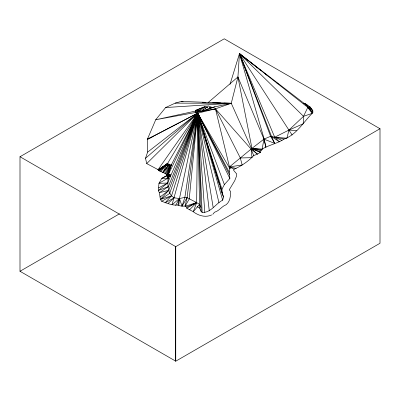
<?xml version="1.0" encoding="UTF-8"?>
<svg xmlns="http://www.w3.org/2000/svg" width="400" height="400" viewBox="0 0 400 400"><rect width="100%" height="100%" fill="white"/><g stroke="black" fill="none" stroke-linecap="round" stroke-linejoin="round"><path stroke-width="0.6" d="M169.19 176.16L169.1 176.42L169.525 175.135L168.76 175.785L168 175.49C169.47 175.56 168.83 176.68 167.845 176.115L168.985 176.665L168.665 176.255A1.165 0.93 -11.7 0 0 168.615 175.95L168.33 175.51L169.115 174.95L168.37 175.595L168.98 175.81L168.695 175.67A1.395 0.515 75.4 0 1 168.735 176.015L168.755 175.95A1.385 0.615 72.9 0 0 168.74 175.75L167.94 175.215L169.59 175.84L167.48 176.655L168.065 176.495L168.23 176.935L168.115 176.48L168.635 176.3L167.78 176.165L168.925 176.73L167.98 176.055L168.165 175.445L168.945 175.215L168.545 175.54L168.985 175.28L168.83 175.8A1.005 0.725 44.3 0 0 168.76 176.105L168.74 176.085A1.005 0.585 -57.1 0 1 168.81 175.78L168.55 175.585L168.8 175.405C170.085 176.655 167.735 176.12 168.73 176.145A1.005 0.745 37.4 0 1 168.79 175.895L169.305 175.175L168.475 175.71L168.67 176.105A1.395 0.6 85 0 1 168.725 176.42L168.74 176.37A1.385 0.705 85.7 0 0 168.715 176.15L168.715 176.05A0.82 0.295 -71 0 0 168.67 175.875C168.235 174.7 169.025 177.365 169.215 175.735L170.2 175.68L169.61 175.6L169.37 176.385L169.365 175.645L169.185 176.405L169.215 175.735L169.625 175.79L169.485 176.09L169.83 175.64L169.535 176.09L170.29 175.82L169.765 176.095L170.155 176.395L169.705 176.115L170.08 176.445L169.62 176.115C170.125 176.335 169.08 176.625 169.68 175.59M168.58 176.77L168.625 176.335L168.26 176.82L168.14 176.45L167.555 176.46C168.2 176.555 169.125 176.335 168.685 176.2A1.395 1.14 23.5 0 0 168.44 175.995L167.86 176L167.795 174.85L169.19 176.05L168.97 175.925M208.305 102.41L237.93 76.98L263.945 139.135L262.045 149.72L261.005 150.695L260.43 152.275L257.395 154.12L253.695 155.58C248.295 161.355 241.37 166.105 234.06 169.185L229.445 166.89L251.965 148.385L262.12 149.095C269.1 144.92 277.37 143.54 284.115 139.04C296.42 134.835 303.375 122.13 312.205 113.345L312.88 112.32L312.785 110.455L310.32 107.185L306.985 105.6L239.455 53.655L237.93 76.98L231.265 103.28L215.455 108.84L197.66 113.165L196.66 202.585L193.265 211.735C198.47 215.685 205.475 217.84 211.68 214.945M168.035 176.82L168.025 176.565L167.455 176.755L168.065 176.53L168.17 177.005L168.065 176.54L167.52 176.845L168.04 176.565L168.105 177.065L168.065 176.54L168.04 177.11C167.865 175.855 168.25 177.225 167.745 176.795L167.62 177.015L167.975 176.655L167.99 177.155L167.995 176.66L167.925 177.215L167.97 176.705L167.93 176.96M169.67 166.19L169.945 165.035L167.48 164.455L167.535 165.345L168.235 165.89L170.045 165.93L170.215 165.4L168.235 164.545L168.33 164.99L167.685 164.25L167.535 165.345L168.2 165.805L169.535 166.22L170.215 165.4M303.325 103.215C305.79 102.825 307.06 105.485 307.8 107.39L303.53 116.315L303.23 123.79L288.92 130.08L274.705 137.22L270.605 136.305L263.945 139.135L251.965 148.385L237.93 76.98L237.3 78.05M168.5 176.29L169 176.56L168.665 176.255A1.165 0.92 -19.9 0 0 168.63 175.97L168.125 175.675L167.83 175.68L168.4 175.775L167.705 175.965L168.01 175.835L167.87 175.36L167 175.99C168.145 176.075 166.91 175.03 167.705 175.77L167.305 175.47L167.625 175.785L167.1 176.005L167.885 175.81L167.19 174.97L168.695 175.96C166.12 175.45 168.85 175.525 169.16 176.105L168.715 176.09C170.105 175.915 167.51 176.3 168.75 175.375L170.13 175.4C169.23 175.765 169.23 175.565 170.185 175.625L169.735 175.845L167.98 175.275L168.495 175.5L168.91 175.155L168.515 175.465L167.905 175.16L168.945 175.46L168.545 175.19C168.545 175.39 170.175 175.77 167.87 175.62L168.98 175.775L168.045 175.47L167.665 174.835L168.03 175.4C167.615 176.28 169.55 175.84 168.885 176.3A1.385 0.915 3.8 0 0 168.735 176.4L168.73 176.42M200.965 207.49L199.54 204.35L196.66 202.585C190.58 204.185 184.17 208.055 177.88 205.05C172.285 205.675 166.84 203.095 161.695 201.275L160.41 199.495L159.39 192.69L158.275 190.55L158.97 183.325L161.79 178.37L168.12 174.865L168.015 175.31L168.75 176.03L167.92 174.875L168.135 175.445C168.49 176.025 169.89 175.185 169.08 175.31L168.725 174.865L169.535 175.835L168.955 175.48M199.54 204.35L193.265 211.735L186.75 208.19L186.82 207.035L196.66 202.585L187.1 197.665L184.87 197.38L179.46 198.53L174.145 197.83C166.535 193.26 167.945 182.675 168.085 175.165L167.11 175.06L167.87 175.36L167.9 175.79L167.685 175.39L166.98 175.505L167.615 175.36L166.995 175.205L167.815 175.355L167.175 175.535L167.81 175.375L164.68 173.175L159.02 170.745L158.485 169.87L146.725 163.585L145.515 158.285L147.615 152.13L147.32 139.42L155.72 119.745L165.63 107.545L175.195 103.125L181.295 101.405L231.265 103.28L251.6 148.77L257.395 154.12L251.11 149.095L215.455 108.84L196.22 112.355L195.44 112.79M169.095 164.74L169.57 164.835M168.075 175.85L168.04 174.915C167.56 176.135 169.965 176.455 168.25 176.04C168.485 175.385 169.41 176.12 168.085 175.49L169.045 175.425L169.74 175.815L169.535 176.09L169.935 175.655L169.61 175.6C170.775 175.605 166.725 175.685 168.79 176.26M168.31 176.335L167.915 176.08L169.055 176.39L168.705 176.1A1.385 1.2 21.4 0 0 168.49 176.005L167.88 175.75L169.125 175.81L168.845 175.43M239.3 55.525L239.455 53.655L259.045 68.985M169.445 174.73L169.365 175.015L170.04 174.88L169.365 175.015L169.415 174.735L169.32 175.02L169.35 174.475L169.285 175.05L170.065 174.995L169.31 175.07L169.245 174.47L169.14 175.185L168.885 174.705L169.105 175.235L169.82 175.165C169.44 175.9 168.425 175.455 169.41 175.48C168.575 174.955 169.51 176.545 169.62 175.135L169.22 175.67L169.695 175.785L168.5 175.47L168.82 175.055L168.485 175.405L169.445 175.82L170.045 175.24C169.075 175.095 169.495 177.265 169.52 175.645L169.315 176.12M168.76 176.115L169.115 176.045L168.705 176.09L168.025 174.99L168.665 175.415L169.165 175.245L168.885 175.37L169.335 175.81M152.045 137.135L147.515 139.16L197.66 113.165L189.235 198.975L185.075 206.175L186.82 207.035M178.775 205.39L179.46 198.53L197.66 113.165L147.32 139.42M168.64 175.325L168.45 174.99L168.18 175.34L168.46 175.435C168.175 176.92 169.06 174.845 169.125 175.725M168.385 175.59L168.935 175.695L169.43 175.15L169.04 175.72L168.745 175.485L169.43 175.915C168.035 175.8 168.4 175.97 168.615 175.855C169.685 175.945 167.34 175.395 168.195 175.5M170.005 175.65L169.24 175.63L169.72 175.795C168.995 175.725 169.63 175.65 170.15 175.485L169.51 175.565C170.225 176.165 168.98 175.245 170.17 175.565L169.565 175.575M168.57 176.5L168.57 176.785M169.325 174.745L169.285 175.05L170.045 174.93L169.32 175.02M185.075 206.175L187.1 197.665L197.66 113.165L147.615 152.13M239.225 55.51L239.455 53.655L307.8 107.39L312.88 112.32M168.78 178.61C168.165 178.37 169.095 178.76 168.555 178.995L168.765 178.54L168.555 178.995M168.005 176.855L168.04 176.565M167.895 177.02L167.95 176.75C167.515 177.745 167.86 176.635 167.955 176.7L167.75 176.835M229.205 172.135L197.66 113.165L184.87 197.38L182.005 206.13L179.46 198.53L172.025 204.77L197.66 113.165L229.865 168.635L229.205 172.135L229.865 178.465L224.375 184.59L221.95 189.22L222.22 193.825L223.53 197.02L222.68 200.17C215.455 203.705 210.92 213.005 202.135 212.42L201.1 211.37L199.62 208.1L197.66 113.165L145.515 158.285M197.665 111.09L196.06 110.32L195.4 112.98L195.975 110.185L197.415 111.015L197.205 112.175L197.415 111.015L200.34 109.92M168.65 175.345L169.135 175.05L168.16 175.17L168.435 175.375L167.89 175.05L168.77 175.015L168.515 175.465L168.995 174.575L168.425 175.425L167.845 175.11L168.445 175.405L167.86 175.075L168.465 175.375L167.935 175.03L168.415 175.325L168.955 174.485L168.57 174.945L167.995 174.695L169.02 175.345L167.915 175.565L168.515 175.805L168.155 174.965L168.24 176.07L168.07 175.42C170.58 175.89 166.9 176.065 168.36 175.24C168.04 174.375 168.22 176.24 169.07 175.5L169.555 175.85L169.49 175.495M168.555 174.905L168.865 174.325L168.525 174.88L167.985 174.46L168.495 174.825L168.635 174.27L168.51 174.83L168.745 174.3L168.525 174.88L167.95 174.53L168.53 174.95L168.91 174.405L168.555 174.905L168.65 174.545M196.29 112.695L196.53 111.565L197.46 112.045M167.885 177.05L167.925 176.795M168.255 174.295L168.795 172.01M169.53 174.725L169.38 175.01L169.74 174.94L169.38 175.01L169.5 174.725C169.825 175.295 169.98 174.425 169.495 174.92L170.035 174.845L169.525 174.875M177.88 205.05L179.46 198.53L175.675 205.34M303.705 103.6L306 104.105L310.32 107.185L307.8 107.39L312.205 113.345L303.53 116.315L288.92 130.08L286.95 138.24L274.705 137.22L239.455 53.655L230.01 84.365M169.2 175.55L169.515 175.74L169.28 175.56L169.72 175.145C168.665 176.66 169.405 175.48 168.03 174.785L168.59 175.14L168.155 175.04M168.38 175.63L168.085 175.455L169.21 175.675L168.825 175.49M229.865 178.465L197.66 113.165L157.975 169.78L167.515 163.56L171.25 165.04L167.43 175.115L168.015 175.31L171.25 165.04L197.66 113.165L229.37 174.495M224.375 184.59L197.66 113.165L171.535 195.82L165.035 202.845L174.145 197.83L168.19 203.295M167.74 175.255L171.25 165.04L162.77 172.5L167.515 163.56L197.66 113.165L221.95 189.22M223.53 197.02L197.66 113.165L169.655 193.465L160.41 199.495L171.535 195.82L161.695 201.275M169.87 174.775L169.59 174.89C169.985 174.21 168.79 175.535 169.985 175.025L169.125 175.255L168.8 174.78L169.06 175.285L169.565 175.32L169.475 175.755L169.225 175.57M168.83 175.705L169.095 175.585L168.165 175.455L168.3 175.72M213.125 163.95L197.66 113.165L168.8 190.3L160.41 199.495M169.37 175.72L169.085 175.79M234.06 169.185L233.625 170.305L236.74 174.025L236.45 176.295L234.74 180.68L229.255 189.78L230.575 191.44C230.68 196.15 230.055 201.475 226.215 204.685C221.675 206.34 219.24 210.98 214.505 212.25L212.785 214.36M160.075 197.04L168.8 190.3L159.39 192.69L168.415 186.59L197.66 113.165L222.68 200.17M167.1 174.915L171.25 165.04L164.68 173.175M218.965 202.785L197.66 113.165L167.585 183.05L158.275 190.55L168.415 186.59M168.015 175.31L197.66 113.165L213.14 207.31M166.43 174.36L171.25 165.04L165.575 173.81M168.645 175.925L168.15 175.62L168.415 175.705L168.445 175.175L168.63 175.88M307.35 104.945L306.985 105.6L305.54 104.8M182.005 206.13L187.1 197.665M168.38 176.325L168.555 176.305A0.7 0.385 -72 0 1 168.68 176.415L168.325 176.795L168.58 176.46L168.295 176.745L167.715 176.225L168.48 176.475L167.66 176.295L168.58 176.255M169.45 174.94L169.665 174.57L169.41 174.985M162.85 172.53L168.24 165.82M168.715 175.26L169.155 175.145L168.67 175.395M169.015 175.635L168.475 175.65L168.84 175.81A1.005 0.525 -60.7 0 0 168.795 176.09M162.77 172.5L168.235 165.89M160.93 171.505L167.515 163.56L158.485 169.87M169.635 174.845L169.86 174.785M169.51 174.935L170.035 174.82L169.47 174.955L169.695 174.705M189.5 209.855L196.66 202.585L186.75 208.19M168.605 176.51L168.85 176.78L168.625 176.335L168.25 176.68L168.605 176.37L168.775 176.825L168.595 176.46A0.695 0.375 -76.6 0 0 168.53 176.28L168.4 176.265M146.725 163.585L197.66 113.165L209.3 210.925M159.85 171.115L167.515 163.56L158.59 170.165M195.57 112.64L195.78 112.435L155.72 119.745L195.965 110.975M168.875 174.94L169.06 174.76L168.625 175.14L168.885 174.99M168.74 176.545L168.125 176.525L168.68 176.38A1.395 0.98 9.3 0 1 168.93 176.255L168.105 175.82M159.02 170.745L167.515 163.56L158.77 170.545M169.87 176.065L170.235 176.36L169.755 176.115L170.15 176.03M231.275 167.505L229.865 168.635L215.455 108.84L214.32 109.345M167.745 176.77L168.025 176.565M169.98 175.925L170.23 175.745L169.715 176.09M169.535 166.22L170.045 165.93M168.895 175.11L168.18 175.34M167.825 175.5L168.175 175.595M20 156.735L224.255 38.81L380 128.73L380 243.265L175.745 361.19L20 271.27L20 156.735L175.745 246.655L380 128.73M20 271.27L119.425 213.87M167.745 176.695L168.11 176.74M158.705 187.855L167.585 183.05L158.97 183.325L167.895 178.18L161.79 178.37L168.085 175.165L167.43 175.115L167.685 175.285M167.7 175.385L166.915 175.505L167.545 175.36L167.795 175.775L167.685 175.39L167.035 175.51L167.615 175.36L166.95 175.255L167.75 175.77L167.49 175.415L167.81 175.375L167.045 175.14L167.305 175.2M168.065 176.53L167.75 176.62M167.34 175.4L167.095 175.52L167.545 175.36L167.175 175.26M166.915 175.965C168.245 175.91 166.79 175.455 167.53 175.78L166.87 175.965L167.265 175.83M198.595 110.51L208.27 105.95L212.195 107.435L200.375 111.595L198.595 110.51L198.595 111.92M168.025 175.835L167.395 174.845L167.925 175.37L167.38 175.585L167.87 175.385L167.26 174.875L167.87 175.36L167.555 175.435M168.935 175.695L168.48 175.735M157.975 169.78L159.645 169.065M195.975 110.185L205.095 106.54L206.355 107.265M196.615 110.1L204.925 106.775M169.465 175.685L170.1 175.31L169.755 175.42M169.735 175.405L169.425 175.545L169.64 175.705M203.63 111L214.95 106.835M167.86 175.51L167.495 175.605L167.925 175.4L167.495 175.125M168.995 175.425L169.19 175.68M169.165 166.185L169.92 165.96M167.265 175.87L167.565 175.79M167.28 175.87L167.605 175.79M169.785 175.455L169.425 175.545L169.835 175.505M167.845 174.95L168.155 174.875M167.21 175.865L167.52 175.795M169.865 176.11L170.185 176.23M197.205 112.175L198.39 111.905M167.655 175.46L167.925 175.4L167.59 175.1M211.075 107.68L231.265 103.28L223.855 103.085M170.22 176.22L169.915 176.14L170.29 176.21M167.12 175.285L167.545 175.35L167.155 175.39M196.59 112.285L197.34 112.16M303.605 103.405L304.55 103.26M166.74 175.365L168.085 175.165M169.97 176.15L170.085 176.15M228.82 103.6L231.265 103.28L175.195 103.125M228.805 103.575L231.265 103.28L165.63 107.545M167.455 175.415L167.81 175.375M303.67 103.425L304.75 103.33M167.135 175.395L167.48 175.36M215.455 108.84L240.31 157.97L251.995 157.655L251.11 149.095L253.695 155.58M168.59 175.73L168.9 175.725M202.24 102.515L205.33 102.595M212.74 102.79L220.765 103M169.705 175.645L170.02 175.66M263.945 139.135L265.915 147.225L264.215 139.23L239.455 53.655L288.92 130.08L296.54 130.545M168.12 175.69L168.48 175.835M251.6 148.77L260.43 152.275L251.965 148.385L262.045 149.72M198.525 111.46L198.15 111.2L198.605 111.195M241.77 55.735L239.455 53.655L271.59 136.6L279.4 141.84L274.705 137.22L284.115 139.04M181.295 101.405L183.12 101.785M236.135 168.43L229.445 166.89L242.17 164.995L240.31 157.97M251.965 148.385L261.005 150.695M312.665 112.915L307.8 107.39L311.59 108.555M264.215 139.23L274.68 143.375L271.59 136.6M168.17 175.07L168.575 175.085L168.06 174.88L168.41 175.29M274.705 137.22L282.03 140.395M169.915 175.745L169.875 175.735M197.415 111.015L198.46 111.52M197.115 206.725L199.62 208.1M168.42 174.74L168.03 174.4L168.48 174.78C168.605 173.65 168.585 175.335 168.065 174.35L168.48 174.78L168.48 174.23L168.465 174.685C167.87 174.395 168.7 174.215 168.465 174.685L168.085 174.31L168.495 174.825M307.8 107.39L312.785 110.455M167.33 164.935L167.575 165.1L167.48 164.455M168.17 175.185L168.435 175.375L168.175 175.15M260.025 69.75L261.005 70.515M264.435 73.2L267.865 75.88M276.19 82.395L278.15 83.93M168.255 174.635L168.505 174.865M303.53 116.315L239.455 53.655L270.605 136.305L274.68 143.375M240.305 54.56L239.455 53.655L239.96 54.785M168.43 174.645L168.125 174.235L168.41 174.535M288.92 130.08L292.135 135.01M240.1 54.72L239.455 53.655L240.25 54.615L239.455 53.655L240.02 54.765M213.485 165.145L219.49 184.86M219.855 186.055L222.04 193.225M168.69 176.595L168.635 176.345L168.655 176.645M201.1 211.37L197.66 113.165L204.795 212.43M197.66 113.165L202.135 212.42M175.745 246.655L175.745 361.19M175.405 246.46L175.405 360.99M204.11 109.29L203.255 109.275L204.11 109.29M204.855 108.415L205.85 108.59L204.855 108.415M206.59 107.535L207.635 107.72L206.59 107.535M209.44 107.325L210.435 107.5L209.44 107.325M168.74 176.07L169.06 176.005L168.775 176.05M202.05 110.045L202.795 110.17L202.05 110.045M200.61 110.54L201.105 110.63L200.61 110.54M169.03 174.665L168.61 175.08L169.03 174.665M168.99 175.895L169.375 175.96L169.02 175.855M167.78 175.795L167.405 175.95L167.83 175.8M195.95 110.365L197.555 111.13L195.95 110.365M170.315 176.105L170.02 176.155L170.3 176.095M168.365 175.745L168.11 175.78L168.38 175.73M169.73 175.18L169.165 175.21L169.73 175.18M169.9 175.07L169.24 175.135L169.9 175.07M167.775 175.08L167.53 174.835L168.03 175.4L167.745 175.08M167.545 175.585L167.545 175.585M169.67 176.385L169.475 176.12L169.67 176.385M169.215 175.11L169.06 174.575L169.18 175.145"/></g></svg>
